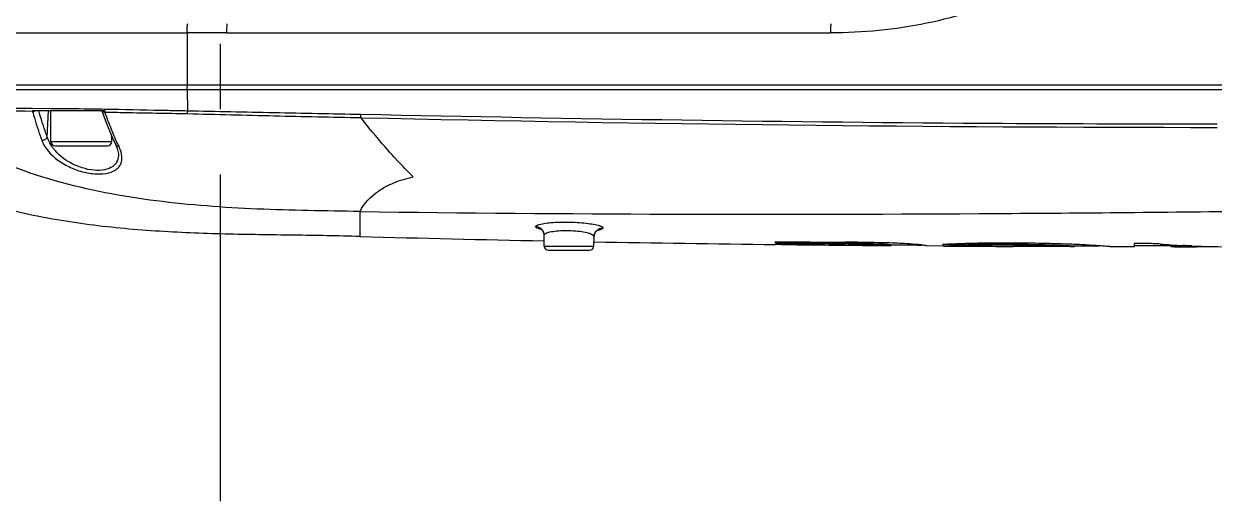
# Model space of a CAD drawing. Header units: millimetres. Extents: x 5828 to 6704, y 123 to 421.
# Drawn here: x 6399.22 to 6406.06, y 304.73 to 307.46 of the extents above; entities that cross this region are included whole.
import ezdxf

# ---------------------------------------------------------------- set-up
doc = ezdxf.new("R2010")
doc.units = ezdxf.units.MM
doc.linetypes.add('CENTER', pattern=[0.6, 0.375, -0.075, 0.075, -0.075])
doc.layers.add('中心线', color=7, linetype='Continuous')
doc.layers.add('外形图', color=7, linetype='Continuous')

msp = doc.modelspace()

# ---------------------------------------------------------------- linework, layer by layer
at = {"layer": '中心线', "linetype": 'CENTER', "ltscale": 5}
msp.add_line((6400.3543, 304.7251), (6400.3543, 314.4352), dxfattribs=at)
at = {"layer": '外形图', "color": 7, "linetype": 'Continuous'}
for p, q in [((6398.1418, 307.4137), (6400.1615, 307.4137)), ((6400.3876, 307.413), (6400.1615, 307.4137)), ((6400.3876, 307.413), (6403.8547, 307.413)), ((6398.1535, 307.1148), (6413.3027, 307.1148)), ((6398.1546, 307.0887), (6411.8799, 307.0887)), ((6400.1626, 307.0887), (6400.1631, 306.9644)), ((6399.3794, 306.9774), (6399.2725, 306.9781)), ((6399.6892, 306.9648), (6399.2736, 306.9648)), ((6399.359, 306.8152), (6399.3664, 306.9648)), ((6399.3793, 306.7898), (6399.3793, 306.9648)), ((6399.6883, 306.9739), (6399.672, 306.9742)), ((6399.3793, 306.7898), (6399.7293, 306.7898)), ((6399.7293, 306.7898), (6399.7293, 306.8212)), ((6399.4043, 306.7648), (6399.7043, 306.7648)), ((6399.7523, 306.7706), (6399.7522, 306.7707)), ((6399.7672, 306.7189), (6399.7672, 306.7189)), ((6401.1543, 306.2443), (6401.1543, 306.3876)), ((6402.2118, 306.1894), (6402.2107, 306.2519)), ((6402.4969, 306.1894), (6402.4979, 306.2445)), ((6402.2123, 306.2196), (6402.21, 306.2196)), ((6402.2123, 306.2191), (6402.21, 306.2191)), ((6402.2118, 306.1894), (6402.4969, 306.1894)), ((6403.5728, 306.1976), (6403.5382, 306.198)), ((6403.5384, 306.2056), (6403.5384, 306.2158)), ((6403.5384, 306.2158), (6403.9381, 306.2116)), ((6403.5384, 306.2106), (6403.9334, 306.2063)), ((6403.9333, 306.2013), (6403.938, 306.2013)), ((6403.9334, 306.2063), (6403.9334, 306.2013)), ((6403.9334, 306.2063), (6403.9381, 306.2063)), ((6404.1484, 306.2017), (6404.1484, 306.1967)), ((6404.2042, 306.197), (6404.2042, 306.192)), ((6404.407, 306.1899), (6404.407, 306.1899)), ((6404.5029, 306.1893), (6404.407, 306.1899)), ((6404.503, 306.1991), (6404.4983, 306.1989)), ((6404.4983, 306.1989), (6404.5029, 306.1987)), ((6404.6462, 306.1973), (6404.6415, 306.1972)), ((6404.6415, 306.1972), (6404.6415, 306.1922)), ((6404.6415, 306.1922), (6404.6462, 306.1923)), ((6404.6462, 306.1973), (6404.6462, 306.1923)), ((6404.9034, 306.2001), (6404.9034, 306.195)), ((6405.2224, 306.1928), (6405.2555, 306.1909)), ((6405.2552, 306.1859), (6405.2555, 306.1859)), ((6405.2554, 306.1859), (6405.2555, 306.1859)), ((6405.2555, 306.1909), (6405.2555, 306.1859)), ((6405.2555, 306.1909), (6405.2556, 306.1909)), ((6405.2555, 306.1859), (6405.2556, 306.1859)), ((6405.5992, 306.1853), (6405.5992, 306.2032)), ((6405.6815, 306.2031), (6405.5992, 306.2032)), ((6405.8089, 306.1903), (6405.5992, 306.1903)), ((6405.8089, 306.191), (6405.8089, 306.186)), ((6405.8933, 306.1917), (6405.8778, 306.1923)), ((6405.8933, 306.1915), (6405.8778, 306.1923)), ((6405.9281, 306.1903), (6405.8931, 306.1903)), ((6402.2368, 306.1648), (6402.4719, 306.1648))]:
    msp.add_line(p, q, dxfattribs=at)
for points in [[(6399.673, 306.9648), (6399.6974, 306.8991), (6399.7303, 306.8188), (6399.7522, 306.7707)], [(6399.7523, 306.7706), (6399.7608, 306.7499), (6399.7672, 306.7189)], [(6402.1943, 306.2869), (6402.1904, 306.2882), (6402.1945, 306.2856), (6402.2046, 306.2739), (6402.2107, 306.2519)], [(6402.4979, 306.2445), (6402.498, 306.2471), (6402.5044, 306.2673), (6402.5151, 306.2791), (6402.5195, 306.2817)], [(6405.2397, 306.1918), (6405.2511, 306.1912), (6405.2555, 306.1909)]]:
    msp.add_lwpolyline(points, dxfattribs=at)
for centre, radius, start, end in [((6398.9796, 267.5969), 39.3666, 89.57056, 90.56927), ((6399.7306, 306.9688), 0.042, 191.42815, 194.16265), ((6406.0979, 528.1677), 221.2971, 268.721405, 269.994013), ((6399.4043, 306.7898), 0.025, 180, 270), ((6399.7043, 306.7898), 0.025, 270, 0), ((6399.5728, 306.9059), 0.2699, 214.44575, 219.94406), ((6399.5708, 306.8873), 0.2238, 206.79735, 208.57606), ((6400.2955, 307.0265), 0.5886, 205.25956, 206.7132), ((6399.6335, 306.688), 0.1543, 10.76187, 13.42953), ((6405.098, 449.7531), 143.563, 268.42591, 268.847359), ((6402.2518, 306.5532), 0.2741, 257.66653, 259.04972), ((6402.1615, 306.251), 0.0492, 27.13841, 30.24791), ((6402.4709, 306.5367), 0.2616, 279.50224, 279.75121), ((6402.2368, 306.1898), 0.025, 181, 270), ((6402.4719, 306.1898), 0.025, 270, 359), ((6405.4361, 467.4219), 161.235, 268.955654, 269.325549), ((6405.5904, 480.0481), 173.8616, 269.335074, 269.455422), ((6403.777, 289.5896), 16.6124, 89.30965, 89.44462), ((6403.7771, 289.6303), 16.5768, 89.30859, 89.44366), ((6404.0849, 304.8931), 1.3101, 86.59944, 87.22402), ((6405.5998, 480.607), 174.4162, 269.541444, 269.598488), ((6404.9145, 313.5347), 7.3475, 266.78893, 267.87056), ((6405.7213, 497.0256), 190.8402, 269.634201, 269.75442), ((6404.8534, 297.9988), 8.2078, 89.65085, 92.44698), ((6404.9144, 313.5345), 7.3424, 267.18309, 267.86945), ((6404.8688, 297.2949), 8.9052, 89.77721, 91.43238), ((6404.8687, 297.292), 8.9031, 89.77646, 91.432), ((6405.7458, 501.3196), 195.1294, 269.856059, 269.897438), ((6406.1331, 311.0132), 4.8276, 265.40798, 266.15783), ((6405.8907, 310.9584), 4.7731, 269.0176, 270.02865), ((6406.133, 311.0114), 4.8259, 266.15785, 266.96839), ((6405.8907, 310.9604), 4.7751, 270.02883, 271.53182), ((6406.1327, 311.0062), 4.8206, 267.15348, 270.09184)]:
    msp.add_arc(centre, radius, start, end, dxfattribs=at)
for points, knots in [([(6405.6028, 308.4597), (6405.6015, 308.4134), (6405.5887, 308.3207), (6405.526, 308.1455), (6405.3906, 307.953), (6405.1775, 307.7727), (6404.9354, 307.6347), (6404.6765, 307.5331), (6404.4073, 307.4628), (6404.1323, 307.4222), (6403.9472, 307.413), (6403.8547, 307.413)], [0, 0, 0, 0, 0.062614, 0.125245, 0.250095, 0.374984, 0.499947, 0.624957, 0.74994, 0.874978, 1, 1, 1, 1]), ([(6400.1615, 307.4137), (6400.1615, 307.4198), (6400.1617, 307.4312), (6400.1622, 307.4467), (6400.1636, 307.4575), (6400.1642, 307.4636), (6400.1654, 307.4651)], [0, 0, 0, 0, 0.353618, 0.664562, 0.889199, 1, 1, 1, 1]), ([(6400.3919, 307.4648), (6400.3914, 307.4648), (6400.3907, 307.463), (6400.3901, 307.4603), (6400.3893, 307.4554), (6400.3885, 307.4461), (6400.3878, 307.4317), (6400.3876, 307.4196), (6400.3876, 307.413)], [0, 0, 0, 0, 0.025381, 0.084462, 0.177904, 0.302261, 0.62422, 1, 1, 1, 1]), ([(6403.8574, 307.4648), (6403.857, 307.4648), (6403.8567, 307.4628), (6403.8562, 307.4604), (6403.8558, 307.4554), (6403.8552, 307.4461), (6403.8548, 307.4317), (6403.8547, 307.4196), (6403.8547, 307.413)], [0, 0, 0, 0, 0.02203, 0.080007, 0.173215, 0.297893, 0.62163, 1, 1, 1, 1]), ([(6400.1626, 307.0887), (6400.1626, 307.0918), (6400.1627, 307.0976), (6400.163, 307.1055), (6400.1637, 307.1109), (6400.164, 307.114), (6400.1646, 307.1147)], [0, 0, 0, 0, 0.356468, 0.669684, 0.893453, 1, 1, 1, 1]), ([(6401.1543, 306.2443), (6401.0272, 306.2477), (6400.7689, 306.2519), (6400.3769, 306.2564), (6399.9776, 306.2719), (6399.5762, 306.3093), (6399.18, 306.3792), (6398.7992, 306.4956), (6398.447, 306.6783), (6398.2506, 306.8562), (6398.1656, 306.9563)], [0, 0, 0, 0, 0.120588, 0.244886, 0.371583, 0.499299, 0.626802, 0.752327, 0.875495, 1, 1, 1, 1]), ([(6399.2725, 306.9781), (6399.2072, 306.9785), (6398.9772, 306.9799), (6398.7473, 306.9794), (6398.5826, 306.9779)], [0, 0, 0, 0, 0.28408, 1, 1, 1, 1]), ([(6399.2746, 306.9623), (6399.2785, 306.9478), (6399.2942, 306.8922), (6399.3122, 306.8372), (6399.3272, 306.7973)], [0, 0, 0, 0, 0.261355, 1, 1, 1, 1]), ([(6399.359, 306.8152), (6399.3546, 306.827), (6399.3369, 306.8762), (6399.3215, 306.9264), (6399.3108, 306.9648)], [0, 0, 0, 0, 0.239278, 1, 1, 1, 1]), ([(6399.672, 306.9742), (6399.6471, 306.9747), (6399.5496, 306.9762), (6399.452, 306.977), (6399.3794, 306.9774)], [0, 0, 0, 0, 0.255441, 1, 1, 1, 1]), ([(6399.6733, 306.9648), (6399.6739, 306.9638), (6399.6782, 306.9593), (6399.685, 306.9583), (6399.6899, 306.9585)], [0, 0, 0, 0, 0.193154, 1, 1, 1, 1]), ([(6399.6899, 306.9585), (6399.7287, 306.9577), (6399.8864, 306.9543), (6400.0441, 306.9518), (6400.1631, 306.9494)], [0, 0, 0, 0, 0.245542, 1, 1, 1, 1]), ([(6399.7632, 306.7754), (6399.7496, 306.8042), (6399.7248, 306.8651), (6399.7009, 306.9264), (6399.6899, 306.9585)], [0, 0, 0, 0, 0.484438, 1, 1, 1, 1]), ([(6400.1631, 306.9644), (6400.1264, 306.9651), (6399.9816, 306.9679), (6399.8368, 306.9711), (6399.7287, 306.9732)], [0, 0, 0, 0, 0.253236, 1, 1, 1, 1]), ([(6400.1631, 306.9494), (6400.1631, 306.9505), (6400.1629, 306.9555), (6400.163, 306.9605), (6400.1631, 306.9644)], [0, 0, 0, 0, 0.222428, 1, 1, 1, 1]), ([(6401.1596, 306.9439), (6400.9934, 306.9474), (6400.6613, 306.9535), (6400.3291, 306.9608), (6400.1631, 306.9644)], [0, 0, 0, 0, 0.500095, 1, 1, 1, 1]), ([(6400.1631, 306.9494), (6400.3292, 306.9454), (6400.6614, 306.9366), (6400.9937, 306.9297), (6401.1599, 306.9262)], [0, 0, 0, 0, 0.499937, 1, 1, 1, 1]), ([(6401.1598, 306.9262), (6401.1598, 306.9274), (6401.1595, 306.9333), (6401.1595, 306.9393), (6401.1596, 306.9439)], [0, 0, 0, 0, 0.207962, 1, 1, 1, 1]), ([(6406.0744, 306.8885), (6405.6645, 306.8884), (6404.0261, 306.8933), (6402.3878, 306.9182), (6401.1596, 306.9439)], [0, 0, 0, 0, 0.250188, 1, 1, 1, 1]), ([(6401.4592, 306.5863), (6401.433, 306.6121), (6401.3275, 306.7202), (6401.23, 306.836), (6401.1599, 306.9262)], [0, 0, 0, 0, 0.243562, 1, 1, 1, 1]), ([(6401.1543, 306.3875), (6401.0554, 306.3889), (6400.8587, 306.3922), (6400.4682, 306.4033), (6399.9801, 306.4381), (6399.3981, 306.5464), (6399.0248, 306.6918), (6398.8509, 306.7887)], [0, 0, 0, 0, 0.125781, 0.24989, 0.496471, 0.746943, 1, 1, 1, 1]), ([(6399.3272, 306.7973), (6399.3298, 306.7969), (6399.3396, 306.7971), (6399.3491, 306.8018), (6399.3539, 306.8069)], [0, 0, 0, 0, 0.276408, 1, 1, 1, 1]), ([(6399.3272, 306.7973), (6399.3285, 306.7935), (6399.3346, 306.7781), (6399.3431, 306.7636), (6399.3502, 306.7532)], [0, 0, 0, 0, 0.239272, 1, 1, 1, 1]), ([(6399.3659, 306.7326), (6399.3971, 306.6953), (6399.462, 306.6496), (6399.5595, 306.6137), (6399.6378, 306.6006), (6399.7073, 306.6046), (6399.7545, 306.6248), (6399.7766, 306.65), (6399.7888, 306.6781), (6399.788, 306.7018), (6399.7852, 306.7169)], [0, 0, 0, 0, 0.276798, 0.43504, 0.590659, 0.72479, 0.828032, 0.871321, 0.912668, 1, 1, 1, 1]), ([(6399.3954, 306.7479), (6399.3934, 306.7505), (6399.3857, 306.7608), (6399.3789, 306.7718), (6399.3743, 306.7802)], [0, 0, 0, 0, 0.256071, 1, 1, 1, 1]), ([(6399.7672, 306.7189), (6399.7679, 306.7052), (6399.7646, 306.6768), (6399.7352, 306.6412), (6399.6858, 306.6233), (6399.6246, 306.622), (6399.5577, 306.6363), (6399.4751, 306.6715), (6399.4214, 306.7143), (6399.3954, 306.7479)], [0, 0, 0, 0, 0.088817, 0.177192, 0.284483, 0.418694, 0.570591, 0.724429, 1, 1, 1, 1]), ([(6399.7697, 306.762), (6399.7658, 306.7618), (6399.7588, 306.763), (6399.7535, 306.768), (6399.7523, 306.7706)], [0, 0, 0, 0, 0.572458, 1, 1, 1, 1]), ([(6399.7837, 306.7239), (6399.7829, 306.727), (6399.7794, 306.7401), (6399.7743, 306.7527), (6399.7697, 306.762)], [0, 0, 0, 0, 0.237798, 1, 1, 1, 1]), ([(6401.1543, 306.3876), (6402.3387, 306.371), (6404.0254, 306.3676), (6406.1902, 306.3878), (6407.633, 306.4073), (6409.0285, 306.4337), (6410.8652, 306.4924), (6412.2386, 306.5784), (6413.1544, 306.6683)], [0, 0, 0, 0, 0.295924, 0.421386, 0.540874, 0.656426, 0.770096, 1, 1, 1, 1]), ([(6401.1543, 306.3876), (6401.1755, 306.4355), (6401.2413, 306.4995), (6401.3515, 306.5573), (6401.4214, 306.5784), (6401.4592, 306.5863)], [0, 0, 0, 0, 0.419882, 0.6904, 1, 1, 1, 1]), ([(6402.1617, 306.3005), (6402.1617, 306.3035), (6402.1707, 306.3101), (6402.1787, 306.3122), (6402.1847, 306.3138)], [0, 0, 0, 0, 0.327802, 1, 1, 1, 1]), ([(6402.1847, 306.3138), (6402.1956, 306.3168), (6402.2218, 306.3213), (6402.2845, 306.3274), (6402.3545, 306.328), (6402.4254, 306.3239), (6402.4728, 306.3187), (6402.5102, 306.3119), (6402.5313, 306.306), (6402.5392, 306.3022)], [0, 0, 0, 0, 0.095399, 0.222247, 0.527702, 0.681011, 0.817607, 0.926626, 1, 1, 1, 1]), ([(6402.1714, 306.2919), (6402.1699, 306.2926), (6402.1662, 306.2944), (6402.1617, 306.2977), (6402.1617, 306.3005)], [0, 0, 0, 0, 0.355206, 1, 1, 1, 1]), ([(6402.1933, 306.2854), (6402.1911, 306.2859), (6402.1837, 306.2877), (6402.1763, 306.2898), (6402.1714, 306.2919)], [0, 0, 0, 0, 0.295715, 1, 1, 1, 1]), ([(6402.2107, 306.2519), (6402.2107, 306.2528), (6402.2118, 306.2572), (6402.2161, 306.2599), (6402.2193, 306.2616)], [0, 0, 0, 0, 0.18735, 1, 1, 1, 1]), ([(6402.2193, 306.2616), (6402.227, 306.2658), (6402.2482, 306.2716), (6402.2852, 306.2771), (6402.3308, 306.2794), (6402.3792, 306.2781), (6402.4243, 306.2735), (6402.4618, 306.2656), (6402.485, 306.2583), (6402.4979, 306.2488), (6402.4979, 306.2445)], [0, 0, 0, 0, 0.090892, 0.225527, 0.390078, 0.565124, 0.729253, 0.863585, 0.954815, 1, 1, 1, 1]), ([(6402.4979, 306.2445), (6402.4981, 306.2571), (6402.5093, 306.2833), (6402.536, 306.2933), (6402.5488, 306.2931)], [0, 0, 0, 0, 0.498034, 1, 1, 1, 1]), ([(6402.5488, 306.2931), (6402.5487, 306.2892), (6402.5343, 306.2821), (6402.5236, 306.2803), (6402.5152, 306.2789)], [0, 0, 0, 0, 0.311109, 1, 1, 1, 1]), ([(6402.5392, 306.3022), (6402.5406, 306.3015), (6402.5444, 306.2995), (6402.5488, 306.296), (6402.5488, 306.2931)], [0, 0, 0, 0, 0.354698, 1, 1, 1, 1]), ([(6403.5384, 306.2056), (6403.5713, 306.2052), (6403.6289, 306.2037), (6403.7112, 306.2032), (6403.81, 306.2041), (6403.8841, 306.2018), (6403.9334, 306.2013)], [0, 0, 0, 0, 0.250004, 0.437498, 0.625002, 1, 1, 1, 1]), ([(6404.1946, 306.2069), (6404.1739, 306.2075), (6404.0883, 306.2099), (6404.0027, 306.211), (6403.9379, 306.2116)], [0, 0, 0, 0, 0.242816, 1, 1, 1, 1]), ([(6403.9771, 306.2059), (6403.9928, 306.2057), (6404.0499, 306.2049), (6404.107, 306.2037), (6404.1484, 306.2017)], [0, 0, 0, 0, 0.273608, 1, 1, 1, 1]), ([(6403.9771, 306.2009), (6403.9928, 306.2007), (6404.0499, 306.1999), (6404.107, 306.1987), (6404.1484, 306.1967)], [0, 0, 0, 0, 0.273608, 1, 1, 1, 1]), ([(6404.1484, 306.1967), (6404.1623, 306.196), (6404.1809, 306.1947), (6404.1995, 306.1931), (6404.2042, 306.192)], [0, 0, 0, 0, 0.746504, 1, 1, 1, 1]), ([(6404.1627, 306.201), (6404.1728, 306.2003), (6404.1866, 306.1992), (6404.2005, 306.1978), (6404.2042, 306.197)], [0, 0, 0, 0, 0.729968, 1, 1, 1, 1]), ([(6404.3746, 306.1956), (6404.3527, 306.1983), (6404.2927, 306.2031), (6404.2327, 306.2056), (6404.1946, 306.2069)], [0, 0, 0, 0, 0.366825, 1, 1, 1, 1]), ([(6404.3891, 306.1935), (6404.3881, 306.1937), (6404.3832, 306.1944), (6404.3784, 306.1951), (6404.3746, 306.1956)], [0, 0, 0, 0, 0.211977, 1, 1, 1, 1]), ([(6404.407, 306.1899), (6404.407, 306.1902), (6404.4051, 306.1901), (6404.4028, 306.1913), (6404.3967, 306.1922), (6404.3921, 306.1931), (6404.3891, 306.1935)], [0, 0, 0, 0, 0.047904, 0.205314, 0.506611, 1, 1, 1, 1]), ([(6405.3289, 306.195), (6405.2993, 306.1967), (6405.1576, 306.2036), (6405.0157, 306.206), (6404.9034, 306.2065)], [0, 0, 0, 0, 0.208918, 1, 1, 1, 1]), ([(6404.9034, 306.2001), (6404.9359, 306.1999), (6405.0423, 306.199), (6405.1486, 306.1965), (6405.2224, 306.1928)], [0, 0, 0, 0, 0.305436, 1, 1, 1, 1]), ([(6404.9034, 306.195), (6404.988, 306.1947), (6405.0972, 306.1934), (6405.2145, 306.1882), (6405.2472, 306.1865), (6405.2554, 306.1859)], [0, 0, 0, 0, 0.720766, 0.930132, 1, 1, 1, 1]), ([(6405.4482, 306.1868), (6405.4419, 306.1873), (6405.4022, 306.1904), (6405.3624, 306.193), (6405.3289, 306.195)], [0, 0, 0, 0, 0.158073, 1, 1, 1, 1]), ([(6405.4622, 306.1855), (6405.4622, 306.1858), (6405.4604, 306.1854), (6405.4584, 306.1862), (6405.4536, 306.1862), (6405.4502, 306.1866), (6405.4482, 306.1868)], [0, 0, 0, 0, 0.063581, 0.251946, 0.564357, 1, 1, 1, 1]), ([(6405.7466, 306.201), (6405.7423, 306.2014), (6405.7206, 306.2028), (6405.6988, 306.2031), (6405.6815, 306.2031)], [0, 0, 0, 0, 0.200944, 1, 1, 1, 1])]:
    msp.add_open_spline(points, degree=3, knots=knots, dxfattribs=at)
for points in [[(6400.1615, 307.4137), (6400.1618, 307.314), (6400.1622, 307.2144), (6400.1625, 307.1148)], [(6399.2746, 306.9623), (6399.2742, 306.9632), (6399.2739, 306.964), (6399.2737, 306.9648)], [(6399.2923, 306.9648), (6399.2867, 306.9626), (6399.2805, 306.9616), (6399.2746, 306.9623)], [(6399.7287, 306.9732), (6399.7152, 306.9734), (6399.7017, 306.9737), (6399.6883, 306.9739)], [(6399.6888, 306.9648), (6399.689, 306.9633), (6399.6892, 306.9619), (6399.6895, 306.9605)], [(6399.3539, 306.8069), (6399.3562, 306.8093), (6399.358, 306.8121), (6399.359, 306.8152)], [(6399.371, 306.7863), (6399.3663, 306.7957), (6399.3623, 306.8053), (6399.359, 306.8152)], [(6402.1808, 306.2963), (6402.1748, 306.2989), (6402.1682, 306.3004), (6402.1617, 306.3005)], [(6402.204, 306.2758), (6402.1988, 306.2847), (6402.1903, 306.2922), (6402.1808, 306.2963)], [(6402.2107, 306.2519), (6402.2105, 306.2593), (6402.2086, 306.2669), (6402.2053, 306.2734)], [(6403.9379, 306.1944), (6404.0267, 306.1935), (6404.1154, 306.1927), (6404.2042, 306.192)], [(6405.2556, 306.1859), (6405.1382, 306.1862), (6405.0207, 306.1866), (6404.9033, 306.1871)], [(6405.5992, 306.1853), (6405.5535, 306.1854), (6405.5079, 306.1854), (6405.4622, 306.1855)], [(6405.8369, 306.1905), (6405.8276, 306.1906), (6405.8182, 306.1908), (6405.8089, 306.191)], [(6405.865, 306.1905), (6405.8556, 306.1905), (6405.8463, 306.1904), (6405.8369, 306.1905)], [(6405.8931, 306.1903), (6405.8837, 306.1903), (6405.8744, 306.1904), (6405.865, 306.1905)]]:
    msp.add_open_spline(points, degree=3, dxfattribs=at)

doc.saveas('drawing.dxf')
